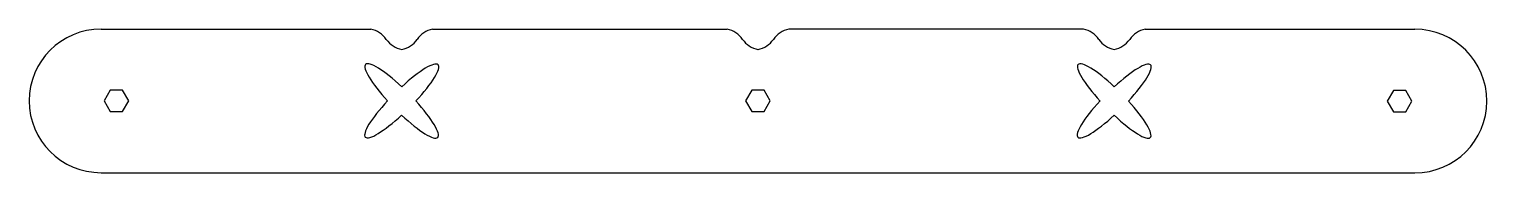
# Model space of a CAD drawing. Header units: millimetres. Extents: x 45 to 329, y -268 to -240.
import ezdxf

# ---------------------------------------------------------------- set-up
doc = ezdxf.new("R2010")
doc.units = ezdxf.units.MM
doc.header["$MEASUREMENT"] = 0

msp = doc.modelspace()

# ---------------------------------------------------------------- linework, layer by layer
at = {"linetype": 'Continuous'}
for p, q in [((59.45, -240.12), (111.97, -240.12)), ((123.97, -240.12), (181.32, -240.12)), ((250.67, -240.12), (193.32, -240.12)), ((262.68, -240.12), (315.2, -240.16)), ((59.45, -268.12), (315.2, -268.16))]:
    msp.add_line(p, q, dxfattribs=at)
for points in [[(61.25, -252.04), (60.05, -254.12), (61.25, -256.2), (63.65, -256.2), (64.85, -254.12), (63.65, -252.04)], [(186.12, -252.06), (184.92, -254.14), (186.12, -256.22), (188.52, -256.22), (189.72, -254.14), (188.52, -252.06)], [(311, -252.08), (309.8, -254.16), (311, -256.24), (313.4, -256.24), (314.6, -254.16), (313.4, -252.08)]]:
    msp.add_lwpolyline(points, close=True, dxfattribs=at)
for centre, radius, start, end in [((59.45, -254.12), 14, 90, 270), ((111.06, -244.74), 4.71, 33.8099, 78.8099), ((124.89, -244.74), 4.71, 101.1901, 146.1901), ((180.41, -244.74), 4.71, 33.8099, 78.8099), ((194.24, -244.74), 4.71, 101.1901, 146.1901), ((249.76, -244.74), 4.71, 33.8099, 78.8099), ((263.59, -244.74), 4.71, 101.1901, 146.1901), ((315.2, -254.16), 14, 270, 90), ((118.85, -239.49), 4.69, 214.2228, 259.2228), ((117.1, -239.49), 4.69, 280.7772, 325.7772), ((188.2, -239.49), 4.69, 214.2228, 259.2228), ((186.45, -239.49), 4.69, 280.7772, 325.7772), ((257.55, -239.49), 4.69, 214.2228, 259.2228), ((255.8, -239.49), 4.69, 280.7772, 325.7772)]:
    msp.add_arc(centre, radius, start, end, dxfattribs=at)
for centre, major_axis, start_param, end_param in [((117.97, -254.13), (7.02, -7.12), 1.769286, 4.517735), ((117.97, -254.13), (7.08, 7.06), 4.908696, 7.655492), ((256.67, -254.15), (7.02, -7.12), 1.769286, 4.517735), ((256.67, -254.15), (7.08, 7.06), 4.908696, 7.655492), ((117.97, -254.13), (7.08, 7.06), 1.767103, 4.513899), ((117.97, -254.13), (7.02, -7.12), 4.910879, 7.657675), ((256.67, -254.15), (7.08, 7.06), 1.767103, 4.513899), ((256.67, -254.15), (7.02, -7.12), 4.910879, 7.657675)]:
    msp.add_ellipse(centre, major_axis=major_axis, ratio=0.2, start_param=start_param, end_param=end_param, dxfattribs=at)

doc.saveas('drawing.dxf')
